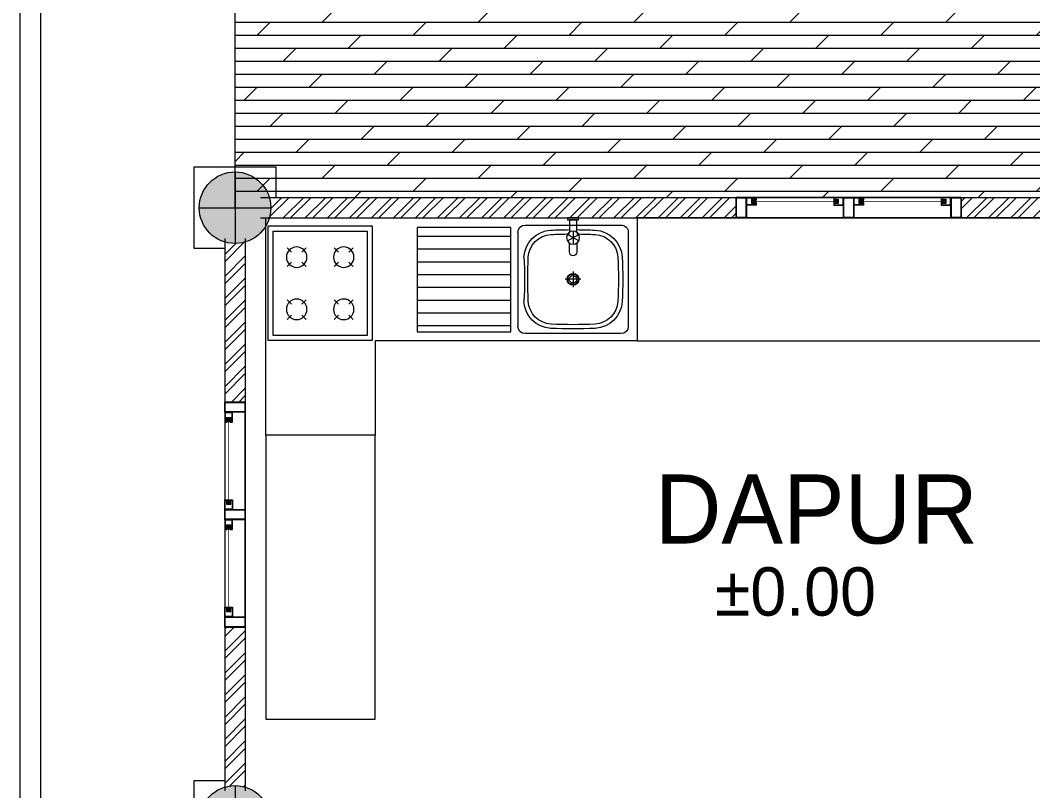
# Model space of a CAD drawing. Header units: millimetres. Extents: x -667 to -468, y -723 to -475.
# Drawn here: x -546.196 to -541.246, y -671.653 to -667.887 of the extents above; entities that cross this region are included whole.
import ezdxf

# ---------------------------------------------------------------- set-up
doc = ezdxf.new("R2010")
doc.units = ezdxf.units.MM
doc.layers.get('0').update_dxf_attribs({"lineweight": 9})
for name, color, linetype, lineweight in [('COLUMN', 11, 'Continuous', 9), ('dinding', 36, 'Continuous', 9), ('Furniture', 172, 'Continuous', 0), ('NOTASI', 250, 'Continuous', 5), ('pintu', 6, 'Continuous', 5), ('TEXT', 26, 'Continuous', 5)]:
    doc.layers.add(name, color=color, linetype=linetype, lineweight=lineweight)
doc.styles.get("Standard").update_dxf_attribs({"font": 'arial.ttf'})
pattern_1 = [(45, (113.00251, -159.11501), (-0.053881537, 0.053881537), []), (45, (113.038434, -159.11501), (-0.053881537, 0.053881537), [])]

# ---------------------------------------------------------------- blocks, each defined once
blk = doc.blocks.new('KRAN')
for p, q in [((-13.8, 56.2), (13.8, 40.2)), ((13.8, 56.2), (-13.8, 40.2)), ((-13.8, 56.2), (13.8, 40.2)), ((13.8, 56.2), (-13.8, 40.2)), ((0, 32.3), (0, 64.2)), ((0, 32.3), (0, 64.2))]:
    blk.add_line(p, q)
blk.add_lwpolyline([(9, 61.4), (9, 83.9, 0.9658), (-9, 83.9), (-9, 61.4)], format="xyb")
blk.add_lwpolyline([(9, 61.4), (9, 83.9, 0.9658), (-9, 83.9), (-9, 61.4)], format="xyb")
blk.add_lwpolyline([(9, 35.1), (9, 4.8), (-9, 4.8), (-9, 35.1)])
blk.add_lwpolyline([(9, 35.1), (9, 4.8), (-9, 4.8), (-9, 35.1)])
blk.add_lwpolyline([(-13.3, 0), (-13.3, 4.8), (13.3, 4.8), (13.3, 0)], close=True)
blk.add_lwpolyline([(-13.3, 0), (-13.3, 4.8), (13.3, 4.8), (13.3, 0)], close=True)
blk.add_circle((0, 48.2), 16)
blk.add_circle((0, 48.2), 16)
blk = doc.blocks.new('ew')
at = {"layer": 'Furniture', "linetype": 'ByBlock', "ltscale": 500}
h = blk.add_hatch(dxfattribs=at)
h.set_pattern_fill('ANSI31', color=256, scale=0.5, angle=135, style=0)
h.set_pattern_definition([(3e-14, (497.41357, -60.381164), (-3e-17, 0.0625), [])])
h.paths.add_polyline_path([(463.7774, -91.3828), (463.7774, -91.8922), (463.3206, -91.8922), (463.3206, -91.3828)])
at = {"layer": 'Furniture'}
for p, q in [((463.2498, -91.3704), (462.7823, -91.3704)), ((462.7461, -91.4066), (462.7461, -91.8651)), ((463.286, -91.4066), (463.286, -91.8651)), ((464.1125, -91.5029), (464.0913, -91.4817)), ((464.162, -91.5029), (464.1832, -91.4817)), ((464.3425, -91.5029), (464.3213, -91.4817)), ((464.392, -91.5029), (464.4132, -91.4817)), ((464.1125, -91.5524), (464.0913, -91.5736)), ((464.162, -91.5524), (464.1832, -91.5736)), ((464.3425, -91.5524), (464.3213, -91.5736)), ((464.392, -91.5524), (464.4132, -91.5736)), ((463.016, -91.5971), (463.016, -91.6746)), ((462.9773, -91.6358), (463.0548, -91.6358)), ((464.1125, -91.7579), (464.0913, -91.7367)), ((464.162, -91.7579), (464.1832, -91.7367)), ((464.3425, -91.7579), (464.3213, -91.7367)), ((464.392, -91.7579), (464.4132, -91.7367)), ((464.1125, -91.8107), (464.0913, -91.8319)), ((464.162, -91.8107), (464.1832, -91.8319)), ((464.3425, -91.8107), (464.3213, -91.8319)), ((464.392, -91.8107), (464.4132, -91.8319)), ((462.7823, -91.9013), (463.2498, -91.9013))]:
    blk.add_line(p, q, dxfattribs=at)
for points in [[(464.5186, -91.3358), (462.7031, -91.3358), (462.7032, -91.9358), (463.9833, -91.9358), (463.9833, -92.397), (464.5186, -92.397)], [(463.9973, -91.3752), (463.9973, -91.9352), (464.5073, -91.9352), (464.5073, -91.3752)], [(464.0223, -91.4002), (464.0223, -91.9102), (464.4823, -91.9102), (464.4823, -91.4002)]]:
    blk.add_lwpolyline(points, close=True, dxfattribs=at)
at = {"layer": 'Furniture', "linetype": 'ByBlock', "ltscale": 500}
blk.add_lwpolyline([(463.7774, -91.3828), (463.7774, -91.8922), (463.3206, -91.8922), (463.3206, -91.3828)], close=True, dxfattribs=at)
at = {"layer": 'Furniture'}
for centre in [(464.1373, -91.5277), (464.3673, -91.5277), (464.1373, -91.7827), (464.3673, -91.7827)]:
    blk.add_circle(centre, 0.05, dxfattribs=at)
for centre, radius, start, end in [((462.7823, -91.4066), 0.0362, 89.9999, 179.9999), ((463.2498, -91.4066), 0.0362, 359.9999, 89.9999), ((462.9146, -91.5344), 0.1387, 92.9972, 177.0028), ((462.9146, -91.5344), 0.1176, 92.9972, 177.0028), ((463.016, -93.4712), 2.0782, 90.4979, 92.997), ((463.016, -93.4712), 2.0571, 90.503, 92.997), ((463.016, -93.4712), 2.0782, 87.0027, 89.5018), ((463.016, -93.4712), 2.0571, 87.0027, 89.4967), ((463.1175, -91.5344), 0.1176, 2.9971, 87.0027), ((463.1175, -91.5344), 0.1387, 2.997, 87.0026), ((464.8514, -91.6358), 2.0782, 177.0027, 182.9972), ((464.8514, -91.6358), 2.0571, 177.0027, 182.9972), ((461.1807, -91.6358), 2.0571, 357.0027, 2.9971), ((465.3103, -91.6347), 2.0571, 177.0027, 182.9972), ((462.9146, -91.7372), 0.1387, 182.997, 267.0028), ((462.9146, -91.7372), 0.1176, 182.9971, 267.0028), ((463.1175, -91.7372), 0.1176, 272.9971, 357.0027), ((463.1175, -91.7372), 0.1387, 272.997, 357.0028), ((462.7823, -91.8651), 0.0362, 179.9999, 269.9999), ((463.0161, -89.8005), 2.0571, 267.0027, 272.9971), ((463.2498, -91.8651), 0.0362, 269.9999, 359.9999), ((463.0161, -89.8005), 2.0782, 267.0027, 272.9971)]:
    blk.add_arc(centre, radius, start, end, dxfattribs=at)
at = {"layer": 'Furniture', "linetype": 'Continuous'}
for centre, radius, start, end in [((463.016, -91.6359), 0.0289, 0.2056, 179.7944), ((463.016, -91.6357), 0.0257, 359.6327, 180.3673), ((463.016, -91.6359), 0.0182, 0.326, 179.674), ((463.016, -91.6357), 0.0289, 180.2056, 359.7944), ((463.016, -91.636), 0.0257, 179.6327, 0.3673), ((463.016, -91.6357), 0.0182, 180.326, 359.674)]:
    blk.add_arc(centre, radius, start, end, dxfattribs=at)
at = {"layer": 'Furniture', "xscale": 0.001999999999995339, "yscale": 0.001999999999995339, "zscale": 0.001999999999995339, "rotation": 180}
blk.add_blockref('KRAN', (463.016, -91.3358), dxfattribs=at)
blk = doc.blocks.new('kolommm bulat')
at = {"layer": 'NOTASI'}
h = blk.add_hatch(color=256, dxfattribs=at)
h.paths.add_polyline_path([(-808.9141, -494.9305), (-808.9141, -495.1055), (-808.7391, -495.1055, 0.414214)])
h.paths.add_polyline_path([(-808.9141, -494.9305, 0.414214), (-809.0891, -495.1055), (-808.9141, -495.1055)])
h.paths.add_polyline_path([(-808.9141, -495.1055), (-809.0891, -495.1055, 0.414214), (-808.9141, -495.2805)])
h.paths.add_polyline_path([(-808.7391, -495.1055), (-808.9141, -495.1055), (-808.9141, -495.2805, 0.414214)])
for p, q in [((-808.9141, -494.9305), (-808.9141, -495.2805)), ((-809.0891, -495.1055), (-808.7391, -495.1055))]:
    blk.add_line(p, q)
blk.add_circle((-808.9141, -495.1055), 0.175)
blk = doc.blocks.new('FCE')
h = blk.add_hatch()
h.set_pattern_fill('ANSI31', color=30, scale=0.02, angle=-180, style=0)
h.set_pattern_definition([(45, (-1849.7851361, -2568.5427676), (-0.0017677669529, 0.0017677669529), [])])
h.paths.add_polyline_path([(-655.011, -509.7223), (-655.009, -509.7223, -0.354282), (-655.007, -509.7193), (-655.027, -509.7193), (-655.027, -509.7273), (-655.011, -509.7273)])
h.paths.add_polyline_path([(-655.027, -509.7113), (-655.027, -509.7193), (-655.007, -509.7193, -0.354282), (-655.009, -509.7163), (-655.011, -509.7163), (-655.011, -509.7113)])
h = blk.add_hatch()
h.set_pattern_fill('ANSI31', color=30, scale=0.02, angle=-180, style=0)
h.set_pattern_definition([(135, (540.1511286, -2568.5427676), (0.0017677669529, 0.0017677669529), [])])
h.paths.add_polyline_path([(-654.623, -509.7223), (-654.625, -509.7223, 0.354282), (-654.627, -509.7193), (-654.607, -509.7193), (-654.607, -509.7273), (-654.623, -509.7273)])
h.paths.add_polyline_path([(-654.607, -509.7113), (-654.607, -509.7193), (-654.627, -509.7193, 0.354282), (-654.625, -509.7163), (-654.623, -509.7163), (-654.623, -509.7113)])
h = blk.add_hatch()
h.set_pattern_fill('ANSI31', color=30, scale=0.02, angle=-180, style=0)
h.set_pattern_definition([(45, (-1849.2601361, -2568.5427676), (-0.0017677669529, 0.0017677669529), [])])
h.paths.add_polyline_path([(-654.486, -509.7223), (-654.484, -509.7223, -0.354282), (-654.482, -509.7193), (-654.502, -509.7193), (-654.502, -509.7273), (-654.486, -509.7273)])
h.paths.add_polyline_path([(-654.502, -509.7113), (-654.502, -509.7193), (-654.482, -509.7193, -0.354282), (-654.484, -509.7163), (-654.486, -509.7163), (-654.486, -509.7113)])
h = blk.add_hatch()
h.set_pattern_fill('ANSI31', color=30, scale=0.02, angle=-180, style=0)
h.set_pattern_definition([(135, (540.6761286, -2568.5427676), (0.0017677669529, 0.0017677669529), [])])
h.paths.add_polyline_path([(-654.098, -509.7223), (-654.1, -509.7223, 0.354282), (-654.102, -509.7193), (-654.082, -509.7193), (-654.082, -509.7273), (-654.098, -509.7273)])
h.paths.add_polyline_path([(-654.082, -509.7113), (-654.082, -509.7193), (-654.102, -509.7193, 0.354282), (-654.1, -509.7163), (-654.098, -509.7163), (-654.098, -509.7113)])
for points in [[(-655.0545, -509.6381), (-655.1045, -509.6381), (-655.1045, -509.7381), (-655.0545, -509.7381)], [(-655.1045, -509.6381), (-654.0045, -509.6381), (-654.0045, -509.7381), (-655.1045, -509.7381)], [(-655.0565, -509.6401), (-655.1025, -509.6401), (-655.1025, -509.7361), (-655.0565, -509.7361)], [(-654.5295, -509.6381), (-654.5795, -509.6381), (-654.5795, -509.7381), (-654.5295, -509.7381)], [(-654.5315, -509.6401), (-654.5775, -509.6401), (-654.5775, -509.7361), (-654.5315, -509.7361)], [(-654.0045, -509.6381), (-654.0545, -509.6381), (-654.0545, -509.7381), (-654.0045, -509.7381)], [(-654.0065, -509.6401), (-654.0525, -509.6401), (-654.0525, -509.7361), (-654.0065, -509.7361)], [(-655.029, -509.7093), (-655.009, -509.7093), (-655.009, -509.7026), (-655.0525, -509.7026), (-655.0525, -509.7361), (-655.009, -509.7361), (-655.009, -509.7293), (-655.029, -509.7293)], [(-654.605, -509.7093), (-654.625, -509.7093), (-654.625, -509.7026), (-654.5815, -509.7026), (-654.5815, -509.7361), (-654.625, -509.7361), (-654.625, -509.7293), (-654.605, -509.7293)], [(-654.504, -509.7093), (-654.484, -509.7093), (-654.484, -509.7026), (-654.5275, -509.7026), (-654.5275, -509.7361), (-654.484, -509.7361), (-654.484, -509.7293), (-654.504, -509.7293)], [(-654.08, -509.7093), (-654.1, -509.7093), (-654.1, -509.7026), (-654.0565, -509.7026), (-654.0565, -509.7361), (-654.1, -509.7361), (-654.1, -509.7293), (-654.08, -509.7293)]]:
    blk.add_lwpolyline(points, close=True)
for points in [[(-655.009, -509.7133), (-655.009, -509.7113), (-655.009, -509.7163), (-655.009, -509.7113), (-655.007, -509.7113), (-655.007, -509.7006), (-655.0545, -509.7006), (-655.0545, -509.7381), (-655.007, -509.7381), (-655.007, -509.7273), (-655.009, -509.7273), (-655.009, -509.7223), (-655.009, -509.7273)], [(-654.625, -509.7133), (-654.625, -509.7113), (-654.625, -509.7163), (-654.625, -509.7113), (-654.627, -509.7113), (-654.627, -509.7006), (-654.5795, -509.7006), (-654.5795, -509.7381), (-654.627, -509.7381), (-654.627, -509.7273), (-654.625, -509.7273), (-654.625, -509.7223), (-654.625, -509.7273)], [(-654.484, -509.7133), (-654.484, -509.7113), (-654.484, -509.7163), (-654.484, -509.7113), (-654.482, -509.7113), (-654.482, -509.7006), (-654.5295, -509.7006), (-654.5295, -509.7381), (-654.482, -509.7381), (-654.482, -509.7273), (-654.484, -509.7273), (-654.484, -509.7223), (-654.484, -509.7273)], [(-654.1, -509.7133), (-654.1, -509.7113), (-654.1, -509.7163), (-654.1, -509.7113), (-654.102, -509.7113), (-654.102, -509.7006), (-654.0545, -509.7006), (-654.0545, -509.7381), (-654.102, -509.7381), (-654.102, -509.7273), (-654.1, -509.7273), (-654.1, -509.7223), (-654.1, -509.7273)], [(-655.009, -509.7223), (-655.011, -509.7223), (-655.011, -509.7273), (-655.027, -509.7273), (-655.027, -509.7113), (-655.011, -509.7113), (-655.011, -509.7163), (-655.009, -509.7163)], [(-654.625, -509.7223), (-654.623, -509.7223), (-654.623, -509.7273), (-654.607, -509.7273), (-654.607, -509.7113), (-654.623, -509.7113), (-654.623, -509.7163), (-654.625, -509.7163)], [(-654.484, -509.7223), (-654.486, -509.7223), (-654.486, -509.7273), (-654.502, -509.7273), (-654.502, -509.7113), (-654.486, -509.7113), (-654.486, -509.7163), (-654.484, -509.7163)], [(-654.1, -509.7223), (-654.098, -509.7223), (-654.098, -509.7273), (-654.082, -509.7273), (-654.082, -509.7113), (-654.098, -509.7113), (-654.098, -509.7163), (-654.1, -509.7163)]]:
    blk.add_lwpolyline(points)
at = {"color": 20, "const_width": 0.002}
for points in [[(-654.623, -509.7193), (-655.011, -509.7193)], [(-654.098, -509.7193), (-654.486, -509.7193)]]:
    blk.add_lwpolyline(points, dxfattribs=at)
for centre, start, end in [((-655.0062, -509.7166), 174.6734, 252.7067), ((-655.0062, -509.7221), 107.2933, 185.3266), ((-654.6279, -509.7166), 287.2933, 5.3266), ((-654.6279, -509.7221), 354.6734, 72.7067), ((-654.4812, -509.7166), 174.6734, 252.7067), ((-654.4812, -509.7221), 107.2933, 185.3266), ((-654.1029, -509.7166), 287.2933, 5.3266), ((-654.1029, -509.7221), 354.6734, 72.7067)]:
    blk.add_arc(centre, 0.00286, start, end)

msp = doc.modelspace()

# ---------------------------------------------------------------- hatches: boundary and pattern name
at = {"layer": 'NOTASI'}
h = msp.add_hatch(dxfattribs=at)
h.set_pattern_fill('DOLMIT', color=256, scale=0.01, style=0)
h.set_pattern_definition([(0, (315.578095, -395.86278), (0, 0.0635), []), (45, (315.5781, -395.86278), (-0.126999913, 0.126999913), [0.0898026, -0.179605])])
h.paths.add_polyline_path([(-534.6942, -665.8031), (-535.6458, -665.8031), (-535.6458, -667.8031), (-545.1458, -667.8031), (-545.1458, -668.7531), (-540.7958, -668.7531), (-540.7958, -668.6781), (-540.4958, -668.6781), (-540.4958, -668.7531), (-539.1458, -668.7531), (-539.1216, -668.7466), (-539.1199, -668.7531), (-538.7093, -668.7531), (-538.7075, -668.7466), (-538.6834, -668.7531), (-538.6592, -668.7466), (-538.6575, -668.7531), (-538.2468, -668.7531), (-538.2451, -668.7466), (-538.221, -668.7531), (-535.7706, -668.7531), (-535.7464, -668.7466), (-535.7447, -668.7531), (-535.3341, -668.7531), (-535.3323, -668.7466), (-535.3082, -668.7531), (-535.284, -668.7466), (-535.2823, -668.7531), (-534.8717, -668.7531), (-534.8699, -668.7466), (-534.8458, -668.7531), (-534.7958, -668.7531), (-534.7958, -668.6781), (-534.6958, -668.6781), (-534.6958, -665.9281)])
h = msp.add_hatch(dxfattribs=at)
h.set_pattern_fill('ANSI32', color=256, scale=0.008, style=0)
h.set_pattern_definition(pattern_1)
h.paths.add_polyline_path([(-542.6958, -668.7531), (-544.9781, -668.7531, -0.072565), (-544.9708, -668.8031, -0.072565), (-544.9781, -668.8531), (-542.6958, -668.8531)])
h.paths.add_polyline_path([(-540.2708, -668.7531), (-541.5958, -668.7531), (-541.5958, -668.8531), (-540.2708, -668.8531)])
h = msp.add_hatch(dxfattribs=at)
h.set_pattern_fill('ANSI32', color=256, scale=0.008, style=0)
h.set_pattern_definition(pattern_1)
h.paths.add_polyline_path([(-545.0958, -668.9708, -0.145898), (-545.1958, -668.9708), (-545.1958, -669.7531), (-545.0958, -669.7531)])
h.paths.add_polyline_path([(-545.0958, -670.8531), (-545.1958, -670.8531), (-545.1958, -671.6354, -0.145898), (-545.0958, -671.6354)])

# ---------------------------------------------------------------- linework, layer by layer
for points in [[(-545.1958, -669.0031), (-545.3458, -669.0031), (-545.3458, -668.6031), (-544.9458, -668.6031), (-544.9458, -668.7531)], [(-545.1958, -672.0031), (-545.3458, -672.0031), (-545.3458, -671.6031), (-545.1958, -671.6031)]]:
    msp.add_lwpolyline(points)
at = {"layer": 'dinding'}
for p, q in [((-546.1958, -684.8531), (-546.1958, -664.7531)), ((-546.0958, -684.7531), (-546.0958, -664.8531)), ((-545.0208, -668.7531), (-540.2708, -668.7531)), ((-545.0208, -668.8531), (-540.2708, -668.8531)), ((-545.1958, -668.9531), (-545.1958, -671.6531)), ((-545.0958, -668.9531), (-545.0958, -671.6531))]:
    msp.add_line(p, q, dxfattribs=at)
msp.add_lwpolyline([(-545.1458, -668.8031), (-545.1458, -667.8031), (-535.6458, -667.8031), (-535.6458, -665.8031)], dxfattribs=at)
at = {"layer": 'Furniture', "ltscale": 0.01}
for points in [[(-543.1804, -669.4531), (-541.1708, -669.4531), (-541.1708, -668.8531), (-543.1804, -668.8531)], [(-544.4604, -669.9142), (-544.9958, -669.9142), (-544.9958, -671.3031), (-544.4604, -671.3031)]]:
    msp.add_lwpolyline(points, close=True, dxfattribs=at)

# ---------------------------------------------------------------- block references
at = {"layer": 'COLUMN'}
for p in [(263.7683, -173.6976), (263.7683, -176.6976)]:
    msp.add_blockref('kolommm bulat', p, dxfattribs=at)
at = {"layer": 'dinding', "xscale": -1}
msp.add_blockref('ew', (-80.4772, -577.5172), dxfattribs=at)
at = {"layer": 'pintu', "xscale": -1}
for p, rotation in [((112.4087, -1178.4912), 180), ((-35.4577, -15.7486), 270)]:
    msp.add_blockref('FCE', p, dxfattribs=dict(at, rotation=rotation))

# ---------------------------------------------------------------- texts
at = {"layer": 'TEXT', "insert": (-543.0937, -670.1071), "char_height": 0.3375, "width": 1.480957, "attachment_point": 1}
msp.add_mtext('{\\fAvantGarde Bk BT|b0|i0|c0|p34;DAPUR}', dxfattribs=at)
at = {"layer": 'TEXT', "lineweight": 9, "insert": (-542.406, -670.6806), "char_height": 0.236139, "attachment_point": 5}
msp.add_mtext('{\\fIrisUPC|b0|i0|c0|p34;%%P0.00}', dxfattribs=at)

doc.saveas('drawing.dxf')
